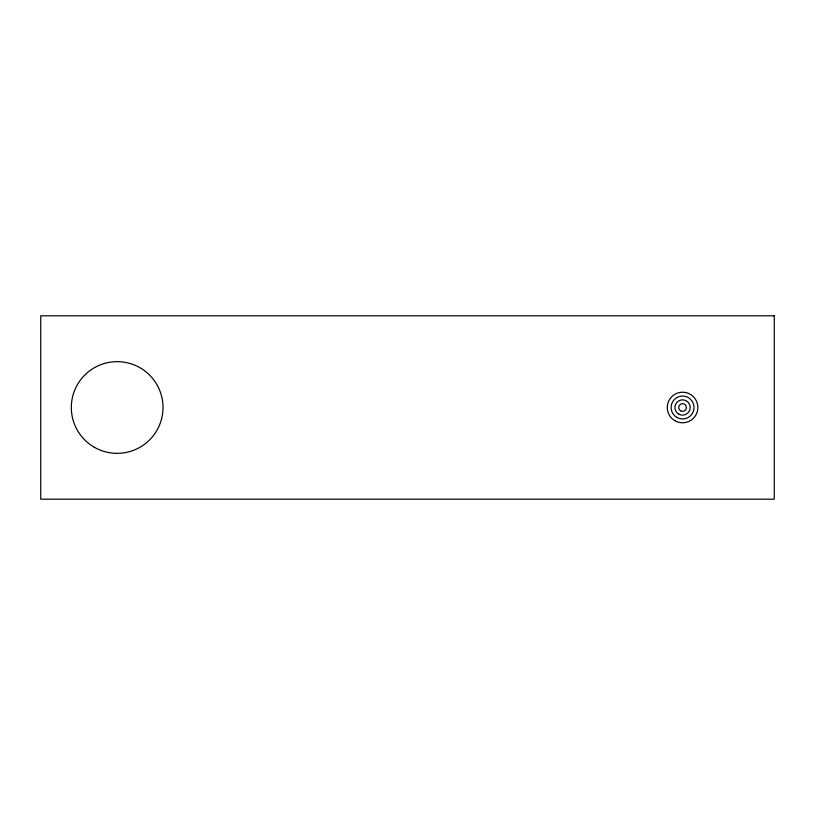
<?xml version="1.0" encoding="UTF-8"?>
<svg xmlns="http://www.w3.org/2000/svg" width="815" height="815" viewBox="0 0 815 815"><rect width="100%" height="100%" fill="white"/><g stroke="black" fill="none" stroke-linecap="round" stroke-linejoin="round"><path stroke-width="1.22" d="M774.25 315.812L40.75 315.812L40.75 499.188L774.25 499.188L774.25 315.812M94.234 447.201A45.844 45.844 0 0 0 163 407.5A45.844 45.844 0 0 0 94.234 367.799A45.844 45.844 0 0 0 94.234 447.201M680.647 410.811A3.82 3.82 0 0 0 686.383 407.5A3.82 3.82 0 0 0 680.647 404.189A3.82 3.82 0 0 0 680.647 410.811M678.742 414.122A7.641 7.641 0 0 0 690.203 407.5A7.641 7.641 0 0 0 678.742 400.878A7.641 7.641 0 0 0 678.742 414.122M676.837 417.423A11.461 11.461 0 0 0 694.023 407.5A11.461 11.461 0 0 0 676.837 397.577A11.461 11.461 0 0 0 676.837 417.423M674.922 420.734A15.281 15.281 0 0 0 697.844 407.5A15.281 15.281 0 0 0 674.922 394.266A15.281 15.281 0 0 0 674.922 420.734"/></g></svg>
